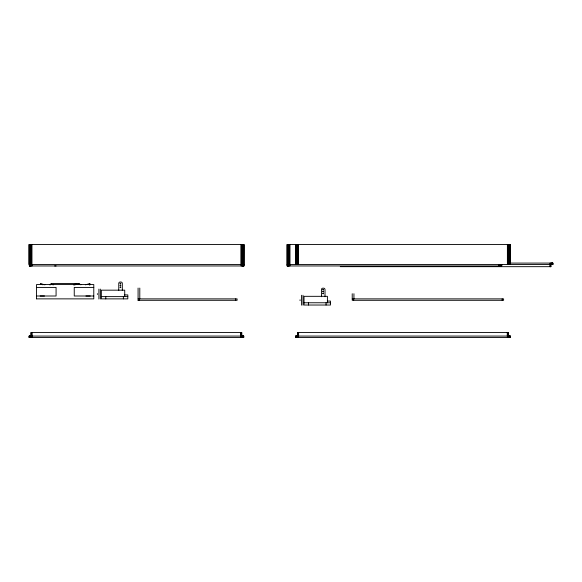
<?xml version="1.0" encoding="UTF-8"?>
<svg xmlns="http://www.w3.org/2000/svg" width="582" height="582" viewBox="0 0 582 582"><rect width="100%" height="100%" fill="white"/><g stroke="black" fill="none" stroke-linecap="round" stroke-linejoin="round"><path stroke-width="0.87" d="M36.55 298.872L36.55 284.554L93.789 284.562L93.782 298.872L36.542 298.864M89.766 285.267L89.781 283.558L85.423 284.845M78.825 284.038L78.941 283.558L80.883 284.845M49.448 284.838L51.391 283.558L53.675 284.78M50.219 284.889L51.507 284.031L53.035 284.853M73.776 285.027L76.002 283.558L76.249 284.038L74.765 285.013M77.421 284.372L78.941 283.558M510.072 263.093L552.9 263.093L552.9 264.526L287.122 264.526M243.96 264.526L29.1 264.526L29.1 244.491L243.96 244.491L243.96 265.959L29.318 265.959L29.318 244.491M54.621 265.959L56.119 265.959M340.259 266.672L550.899 266.672M52.722 283.558L77.602 283.558M36.542 287.421L56.076 287.421L56.076 296.005L36.542 296.005M93.789 287.421L74.249 287.421L74.249 296.005L93.789 296.005M124.643 294.914L127.807 294.914L127.807 298.872L101.341 298.872L101.341 290.171L124.723 290.171L124.723 296.609M40.129 295.998L44.487 295.998M85.91 296.005L90.275 296.005M101.341 296.609L127.807 296.609M138.08 298.872L237.092 298.872L237.1 300.305L138.094 300.305M352.219 298.872L503.605 298.872L503.612 300.305L352.234 300.305L352.219 293.721M327.324 301.069L330.496 301.069L330.496 305.026L304.022 305.026L304.022 296.325L327.404 296.325L327.404 302.764M304.022 302.764L330.496 302.764M241.741 336.076L241.741 332.497L31.101 332.497L31.101 336.076M44.909 284.845L40.544 283.558L40.427 284.031L43.046 284.809M89.781 283.558L89.904 284.038M51.391 283.558L51.507 284.031M552.805 263.093L552.805 264.526M552.682 263.093L552.682 264.526M552.514 263.093L552.514 264.526M552.311 263.093L552.311 264.526M552.063 263.093L552.063 264.526M551.78 263.093L551.78 264.526M551.467 263.093L551.467 264.526M551.132 263.093L551.132 264.526M550.841 264.526L550.827 266.672M550.776 263.093L550.717 266.672M550.557 264.526L550.645 266.672M550.463 264.526L550.463 266.672M550.325 264.526L550.368 266.672M550.041 263.093L550.041 264.526M549.91 264.526L549.91 266.672M510.254 264.526L510.254 244.491L287.122 244.491L287.122 265.959L501.764 265.959L501.764 264.526M510.159 244.491L510.159 264.526M510.159 336.076L510.159 337.509M510.043 244.491L510.043 264.526M510.043 336.076L510.043 337.509M509.876 244.491L509.876 264.526M509.876 336.076L509.876 337.509M509.665 244.491L509.665 264.526M509.665 336.076L509.665 337.509M509.417 244.491L509.417 264.526M509.417 336.076L509.417 337.509M509.141 244.491L509.141 264.526M509.141 336.076L509.141 337.509M508.828 244.491L508.828 264.526M508.828 336.076L508.828 337.509M508.493 244.491L508.493 264.526M508.493 336.076L508.493 337.509M508.253 336.076L508.253 332.497L297.62 332.497L297.62 336.076M508.137 244.491L508.137 264.526M508.202 332.497L508.137 337.509M507.999 332.497L508.071 336.076M507.919 332.497L507.919 336.076M507.824 332.497L507.824 336.076M507.679 332.497L507.722 336.076M507.395 244.491L507.395 264.526M507.395 336.076L507.395 337.509M507.264 332.497L507.264 336.076M502.186 298.872L502.186 300.305M501.669 264.526L501.669 265.959M501.546 264.526L501.546 265.959M501.378 264.526L501.378 265.959M501.175 264.526L501.175 265.959M500.927 264.526L500.927 265.959M500.644 264.526L500.644 265.959M500.331 264.526L500.331 265.959M499.996 264.526L499.996 265.959M499.647 264.526L499.647 265.959M498.905 264.526L498.905 265.959M353.936 293.721L353.936 298.872M353.652 298.872L353.652 300.305M326.051 302.764L326.051 305.026M325.011 296.733L325.011 289.603A1.433 1.433 0 0 0 323.585 288.17L322.865 288.17A1.433 1.433 0 0 0 321.439 289.603L321.439 296.733M308.46 302.764L308.46 305.026M303.018 295.256L303.018 305.179M301.585 295.256L301.585 305.179M300.057 299.795L300.057 300.639M298.61 332.497L298.61 336.076M298.479 244.491L298.479 264.526M298.479 336.076L298.479 337.509M298.151 332.497L298.195 336.076M298.049 332.497L298.049 336.076M297.955 332.497L297.875 336.076M297.795 332.497L297.795 336.076M297.737 244.491L297.737 264.526M297.686 332.497L297.737 337.509M297.38 244.491L297.38 264.526M297.38 336.076L297.38 337.509M297.046 244.491L297.046 264.526M297.046 336.076L297.046 337.509M296.733 244.491L296.733 264.526M296.733 336.076L296.733 337.509M296.449 244.491L296.449 264.526M296.449 336.076L296.449 337.509M296.202 244.491L296.202 264.526M296.202 336.076L296.202 337.509M295.998 244.491L295.998 264.526M295.998 336.076L295.998 337.509M295.831 244.491L295.831 264.526M295.831 336.076L295.831 337.509M295.714 244.491L295.714 264.526M295.714 336.076L295.714 337.509M295.612 244.491L295.612 264.526M289.982 244.491L289.982 265.959M289.239 244.491L289.239 265.959M288.89 244.491L288.89 265.959M288.556 244.491L288.556 265.959M288.243 244.491L288.243 265.959M287.959 244.491L287.959 265.959M287.712 244.491L287.712 265.959M287.508 244.491L287.508 265.959M287.341 244.491L287.341 265.959M287.217 244.491L287.217 265.959M243.865 244.491L243.865 265.959M243.742 244.491L243.742 265.959M243.647 244.491L243.582 265.959M243.647 336.076L243.647 337.509M243.523 244.491L243.523 264.526M243.523 336.076L243.523 337.509M243.363 244.491L243.371 265.959M243.363 336.076L243.363 337.509M243.152 244.491L243.123 265.959M243.152 336.076L243.152 337.509M242.905 244.491L242.84 265.959M242.905 336.076L242.905 337.509M242.621 244.491L242.621 264.526M242.621 336.076L242.621 337.509M242.534 264.526L242.534 265.959M242.316 244.491L242.316 264.526M242.316 336.076L242.316 337.509M242.192 264.526L242.192 265.959M241.974 244.491L241.974 264.526M241.974 336.076L241.974 337.509M241.843 264.526L241.843 265.959M241.625 244.491L241.625 264.526M241.668 332.497L241.625 337.509M241.559 332.497L241.486 336.076M241.399 332.497L241.399 336.076M241.312 332.497L241.312 336.076M241.166 332.497L241.21 336.076M241.101 264.526L241.101 265.959M240.883 244.491L240.883 264.526M240.883 336.076L240.883 337.509M240.752 332.497L240.752 336.076M235.674 298.872L235.674 300.305M139.796 288.068L139.796 298.872M139.513 298.872L139.513 300.305M138.08 288.068L138.08 300.305M123.369 296.609L123.369 298.872M122.329 290.578L122.329 283.441A1.433 1.433 0 0 0 120.896 282.015L120.183 282.015A1.433 1.433 0 0 0 118.75 283.441L118.75 290.578M105.779 296.609L105.779 298.872M100.337 289.094L100.337 299.017M98.904 289.094L98.904 299.017M97.376 293.634L97.376 294.485M32.177 264.526L32.177 265.959M32.09 332.497L32.09 336.076M31.959 244.491L31.959 264.526M31.959 336.076L31.959 337.509M31.632 332.497L31.675 336.076M31.537 332.497L31.537 336.076M31.443 264.526L31.443 265.959M31.443 332.497L31.443 336.076M31.283 332.497L31.355 336.076M31.224 244.491L31.224 264.526M31.173 332.497L31.224 337.509M31.086 264.526L31.086 265.959M30.868 244.491L30.868 264.526M30.868 336.076L30.868 337.509M30.751 264.526L30.751 265.959M30.533 244.491L30.533 264.526M30.533 336.076L30.533 337.509M30.439 264.526L30.439 265.959M30.22 244.491L30.155 265.959M30.22 336.076L30.22 337.509M29.937 244.491L29.908 265.959M29.937 336.076L29.937 337.509M29.689 244.491L29.704 265.959M29.689 336.076L29.689 337.509M29.486 244.491L29.537 265.959M29.486 336.076L29.486 337.509M29.318 336.076L29.318 337.509M29.195 244.491L29.195 264.526M29.195 336.076L29.195 337.509M120.118 283.507C120.765 285.093 121.296 282.263 120.118 283.507M120.118 285.369C120.736 286.955 121.347 284.111 120.118 285.369M120.118 287.232C120.765 288.81 121.296 285.98 120.118 287.232M322.799 289.661C323.33 291.226 324.13 288.527 322.821 289.589M322.799 291.524C323.447 293.11 323.999 290.273 322.799 291.524M322.799 293.386C323.432 294.972 324.021 292.135 322.799 293.386M243.742 336.076L29.1 336.076L29.1 337.509L243.742 337.509L243.742 336.076M510.254 336.076L295.612 336.076L295.612 337.509L510.254 337.509L510.254 336.076"/></g></svg>
